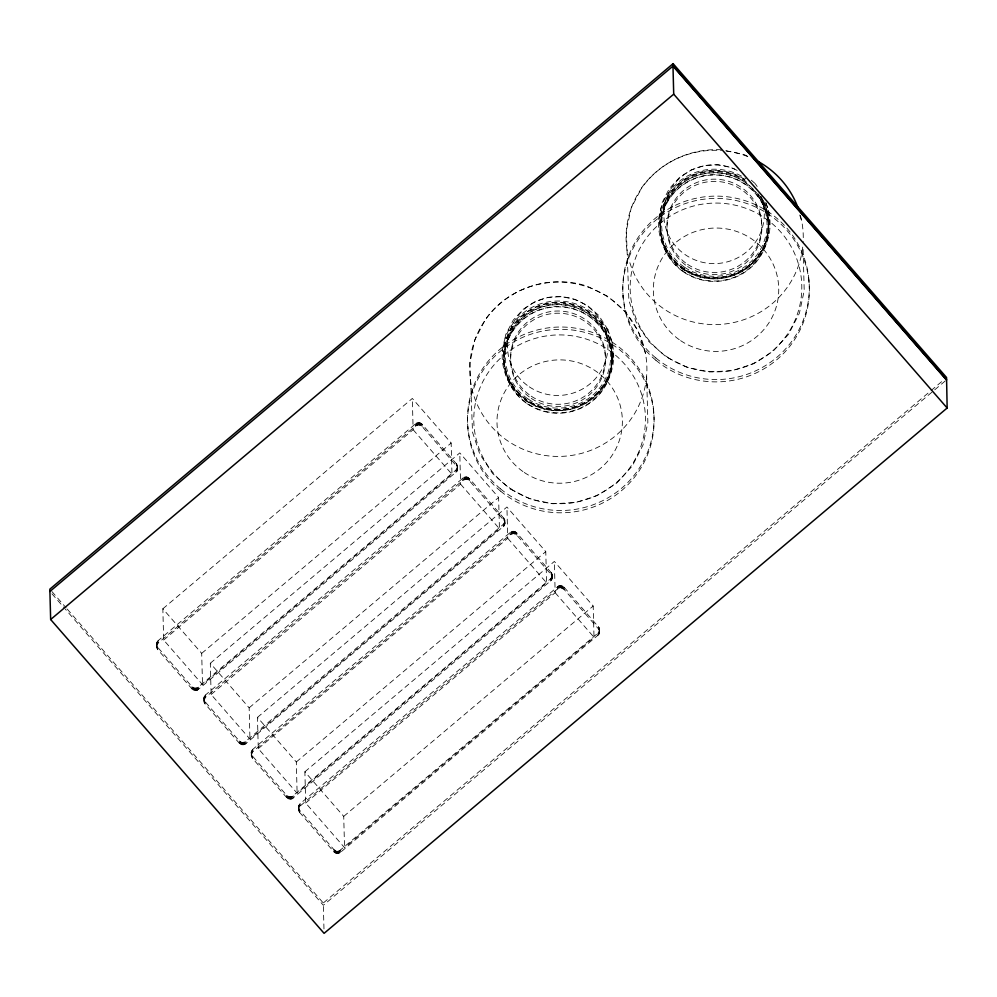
<?xml version="1.0" encoding="UTF-8"?>
<svg xmlns="http://www.w3.org/2000/svg" width="997" height="997" viewBox="0 0 997 997"><rect width="100%" height="100%" fill="white"/><g stroke="black" fill="none" stroke-linecap="round" stroke-linejoin="round"><path stroke-width="0.75" stroke-dasharray="4.99 3.74" d="M156.504 646.729L158.124 643.015L415.537 425.968L418.927 424.872L422.105 426.454L456.489 465.935L457.611 468.665L456.8 471.494L197.556 690.086L194.589 690.435L192.01 688.939L157.626 649.458L156.454 643.838L158.062 640.71L416.497 423.015L419.463 422.666L422.043 424.161L457.1 464.639L457.449 467.556L455.928 470.086L197.493 687.793L194.527 688.142L191.96 686.646L157.563 647.165L156.454 643.838M203.849 701.065L205.469 697.339L462.882 480.305L466.272 479.208L469.437 480.791L503.834 520.272L504.943 523.001L504.133 525.83L244.901 744.41L241.922 744.771L239.355 743.264L204.958 703.795L203.799 698.174L205.407 695.046L463.842 477.351L466.808 477.002L469.375 478.498L504.432 518.976L504.794 521.892L503.273 524.422L244.838 742.117L241.872 742.478L239.292 740.97L204.896 701.502L203.799 698.174M251.194 755.402L252.802 751.676L510.227 534.629L513.605 533.545L516.782 535.127L551.179 574.608L552.288 577.338L551.478 580.167L292.233 798.747L289.267 799.096L286.7 797.6L252.303 758.131L251.132 752.511L252.752 749.383L511.187 531.688L514.153 531.339L516.72 532.834L551.777 573.312L552.139 576.229L550.606 578.759L292.171 796.453L289.205 796.802L286.638 795.307L252.241 755.826L251.132 752.511M298.477 806.835L299.586 810.162L333.97 849.643L336.55 851.139L339.516 850.79L597.951 633.095L599.471 630.565L599.122 627.649L564.065 587.171L561.485 585.663L558.519 586.024L300.085 803.719L298.477 806.835L299.636 812.455L334.032 851.937L336.612 853.432L339.578 853.083L598.823 634.491L599.621 631.662L598.512 628.933L564.115 589.464L560.95 587.881L557.56 588.965L300.147 806.012L298.601 810.324M162.847 608.781L412.322 398.439L451.155 443.017L451.977 474.273L202.503 684.615L163.67 640.037L162.847 608.781L201.693 653.359L202.503 684.615M163.67 640.037L413.132 429.695L412.322 398.439M201.693 653.359L451.155 443.017M210.305 663.254L459.779 452.912L498.612 497.491L499.435 528.734L249.96 739.089L211.127 694.498L210.305 663.254L249.15 707.833L249.96 739.089M211.127 694.498L460.589 484.156L459.779 452.912M249.15 707.833L498.612 497.491M257.463 717.366L506.925 507.024L545.77 551.615L546.593 582.859L297.118 793.201L258.273 748.622L257.463 717.366L296.308 761.957L297.118 793.201M258.273 748.622L507.747 538.28L506.925 507.024M296.308 761.957L545.77 551.615M304.883 771.79L554.344 561.448L593.19 606.039L594.013 637.282L344.538 847.624L305.693 803.046L304.883 771.79L343.728 816.381L344.538 847.624M305.693 803.046L555.167 592.704L554.344 561.448M343.728 816.381L593.19 606.039M323.975 928.917L323.29 902.995L929.902 391.534M931.086 390.537L942.988 380.505M945.231 380.954L323.352 905.288L65.216 609.017M721.379 149.787C690.572 148.03 660.064 162.262 641.956 187.299L631.213 207.962L626.34 230.793L628.883 300.409L636.148 322.28L648.997 341.734L666.395 357.088L686.896 367.307L709.216 371.918L731.985 370.697L753.67 363.718L773.111 351.231L788.615 334.232L799.382 313.245L804.205 290.688L803.084 247.169M645.408 353.212L638.105 331.041L625.206 311.637L608.095 296.533L587.37 286.264C550.718 273.851 507.996 287.522 485.589 319.14L474.859 339.803L469.973 362.634L472.516 432.249L479.781 454.121L492.63 473.575L510.028 488.929L530.529 499.148L552.849 503.759L575.618 502.538L597.303 495.559L616.744 483.071L632.248 466.073L643.015 445.073L647.851 422.529L646.642 375.931A88.596 87.138 -1.5 0 0 520.06 290.7A88.596 87.138 -1.5 0 0 508.221 441.21A88.596 87.138 -1.5 0 0 646.642 375.931M725.853 150.721L743.949 154.473L750.791 157.875M737.132 170.387L731.399 167.558L718.114 164.804L704.567 165.539L691.345 169.826L679.393 177.553L669.211 188.794L662.108 202.69L658.743 219.839M751.277 180.17L754.741 183.224M413.132 429.695L451.977 474.273M460.589 484.156L499.435 528.734M507.747 538.28L546.593 582.859M555.167 592.704L594.013 637.282M51.894 591.508L66.176 607.896M67.198 609.067L323.29 902.995M51.956 593.801L64.194 607.846M755.215 183.66L757.172 186.501M607.971 329.77L598.848 315.501L587.594 305.63L575.045 299.399L561.76 296.645L548.2 297.368L534.978 301.667L523.437 309.07L513.243 320.099L505.741 334.531L502.388 351.679M768.575 210.703L769.896 228.201M612.208 342.532L613.529 360.042A55.745 54.823 -1.5 0 1 526.441 401.106A55.745 54.823 -1.5 0 1 533.894 306.415A55.745 54.823 -1.5 0 1 613.529 360.042M799.719 215.028L801.762 221.371M765.883 202.603L768.837 211.476M607.734 329.047L612.47 343.317M808.966 280.082L809.028 282.375M768.076 228.737L768.164 232.052A53.9 53.015 -1.5 0 1 683.954 271.77A53.9 53.015 -1.5 0 1 691.158 180.208A53.9 53.015 -1.5 0 1 768.164 232.052M660.6 220.649L660.687 223.964M653.708 411.001L653.77 413.294M623.088 295.611L623.15 297.904M612.308 359.942A54.511 53.614 -1.5 0 1 527.139 400.109A54.511 53.614 -1.5 0 1 534.429 307.512A54.511 53.614 -1.5 0 1 612.308 359.942L612.308 360.378A54.511 53.614 -1.5 0 1 527.151 400.545A54.511 53.614 -1.5 0 1 534.442 307.948A54.511 53.614 -1.5 0 1 612.308 360.378M611.709 360.578A53.9 53.015 -1.5 0 1 527.513 400.296A53.9 53.015 -1.5 0 1 534.704 308.734A53.9 53.015 -1.5 0 1 611.709 360.578L611.797 363.893A53.9 53.015 -1.5 0 1 527.587 403.611A53.9 53.015 -1.5 0 1 534.791 312.049A53.9 53.015 -1.5 0 1 611.797 363.893M599.496 628.783L599.621 632.26M599.347 628.197L599.533 632.858M599.122 627.649L599.172 629.942M599.309 631.138L599.371 633.431M599.072 631.687L599.135 633.98M598.761 632.198L598.823 634.491M598.462 626.639L598.512 628.933M597.951 633.095L598.013 635.388M564.065 587.171L564.115 589.464M563.155 586.373L563.218 588.666M562.632 586.062L562.694 588.355M562.071 585.825L562.134 588.118M561.485 585.663L561.548 587.968M560.887 585.588L560.95 587.881M560.277 585.575L560.339 587.869M559.678 585.65L559.741 587.943M559.08 585.8L559.143 588.093M558.519 586.024L558.582 588.317M557.51 586.672L557.56 588.965M552.151 574.446L552.276 577.936M552.002 573.861L552.188 578.522M551.777 573.312L551.84 575.605M551.964 576.802L552.026 579.095M551.727 577.35L551.79 579.643M551.416 577.874L551.478 580.167M551.117 572.315L551.179 574.608M550.606 578.759L550.668 581.052M516.72 532.834L516.782 535.127M515.823 532.037L515.873 534.33M515.299 531.737L515.349 534.031M514.739 531.501L514.788 533.794M514.153 531.339L514.203 533.632M513.542 531.251L513.605 533.545M512.944 531.239L512.994 533.532M512.333 531.314L512.396 533.607M511.748 531.463L511.81 533.756M511.187 531.688L511.237 533.981M510.165 532.336L510.227 534.629M504.245 352.489L504.32 355.804M504.818 520.11L504.943 523.599M504.669 519.537L504.856 524.185M504.432 518.976L504.494 521.269M504.632 522.465L504.694 524.771M504.395 523.026L504.445 525.319M504.083 523.537L504.133 525.83M503.772 517.979L503.834 520.272M503.273 524.422L503.323 526.715M469.375 478.498L469.437 480.791M467.817 426.529L467.88 428.822M468.478 477.7L468.54 479.993M467.954 477.401L468.017 479.694M467.394 477.164L467.456 479.457M466.808 477.002L466.87 479.295M466.21 476.915L466.272 479.208M465.599 476.915L465.661 479.208M464.988 476.977L465.051 479.27M464.403 477.127L464.465 479.42M463.842 477.351L463.904 479.644M462.82 478.012L462.882 480.305M457.473 465.773L457.598 469.263M457.324 465.2L457.511 469.861M457.1 464.639L457.162 466.932M457.287 468.141L457.349 470.434M457.05 468.69L457.112 470.983M456.738 469.201L456.8 471.494M456.439 463.642L456.489 465.935M455.928 470.086L455.99 472.391M422.043 424.161L422.105 426.454M421.133 423.364L421.195 425.657M420.609 423.064L420.672 425.358M420.049 422.828L420.111 425.121M419.463 422.666L419.525 424.959M418.865 422.578L418.927 424.872M418.254 422.578L418.316 424.872M417.656 422.653L417.718 424.946M417.07 422.803L417.12 425.096M416.497 423.015L416.559 425.308M415.487 423.675L415.537 425.968M340.538 850.129L340.588 852.423M339.516 850.79L339.578 853.083M338.955 851.014L339.005 853.307M338.357 851.164L338.419 853.457M337.759 851.226L337.821 853.519M337.148 851.226L337.21 853.519M336.55 851.139L336.612 853.432M335.964 850.977L336.026 853.27M335.403 850.74L335.466 853.033M334.88 850.441L334.942 852.734M333.97 849.643L334.032 851.937M300.085 803.719L300.147 806.012M299.586 810.162L299.636 812.455M299.274 804.604L299.337 806.897M298.963 805.115L299.025 807.408M298.726 805.676L298.788 807.969M298.913 809.165L298.975 811.458M298.564 806.249L298.751 810.91M293.193 795.805L293.255 798.099M292.171 796.453L292.233 798.747M291.61 796.678L291.672 798.971M291.024 796.827L291.087 799.12M290.414 796.902L290.476 799.195M289.803 796.89L289.865 799.183M289.205 796.802L289.267 799.096M288.619 796.64L288.681 798.933M288.058 796.416L288.121 798.709M287.535 796.105L287.597 798.398M286.638 795.307L286.7 797.6M252.752 749.383L252.802 751.676M252.241 755.826L252.303 758.131M251.942 750.267L251.992 752.561M251.63 750.791L251.693 753.084M251.381 751.339L251.443 753.632M251.58 754.829L251.643 757.122M251.219 751.912L251.406 756.573M245.848 741.469L245.91 743.762M244.838 742.117L244.901 744.41M244.265 742.341L244.327 744.634M243.679 742.491L243.742 744.784M243.081 742.566L243.131 744.859M242.47 742.553L242.533 744.846M241.872 742.478L241.922 744.771M241.286 742.316L241.336 744.609M240.726 742.08L240.788 744.373M240.202 741.768L240.265 744.061M239.292 740.97L239.355 743.264M205.407 695.046L205.469 697.339M204.896 701.502L204.958 703.795M204.597 695.943L204.659 698.236M204.285 696.454L204.348 698.747M204.049 697.003L204.111 699.296M204.235 700.492L204.298 702.798M203.887 697.576L204.073 702.237M198.515 687.132L198.577 689.426M197.493 687.793L197.556 690.086M196.932 688.005L196.995 690.298M196.347 688.154L196.397 690.447M195.736 688.229L195.798 690.522M195.125 688.229L195.188 690.522M194.527 688.142L194.589 690.435M193.941 687.98L194.004 690.273M193.381 687.743L193.443 690.036M192.857 687.444L192.92 689.737M191.96 686.646L192.01 688.939M158.062 640.71L158.124 643.015M157.563 647.165L157.626 649.458M157.252 641.607L157.314 643.9M156.94 642.118L157.003 644.411M156.703 642.666L156.766 644.959M156.903 646.168L156.953 648.461M156.541 643.239L156.728 647.9M760.773 196.347A54.511 53.614 -1.5 0 1 723.398 277.316A54.511 53.614 -1.5 0 1 661.098 212.959A54.511 53.614 -1.5 0 1 745.145 180.208M763.49 200.833A54.511 53.614 -1.5 0 1 719.622 277.365A54.511 53.614 -1.5 0 1 661.534 210.703A54.511 53.614 -1.5 0 1 745.133 179.772M758.169 193.804A53.9 53.015 -1.5 0 1 724.246 276.792A53.9 53.015 -1.5 0 1 662.133 211.551A53.9 53.015 -1.5 0 1 748.56 183.71M765.783 202.914A55.745 54.823 -1.5 0 1 717.815 278.736A55.745 54.823 -1.5 0 1 660.587 209.482A55.745 54.823 -1.5 0 1 745.831 178.762M761.097 196.783A50.249 49.426 -1.5 0 1 718.962 263.382A50.249 49.426 -1.5 0 1 664.501 206.155A50.249 49.426 -1.5 0 1 734.826 169.178M802.722 247.094A88.596 87.138 -1.5 0 1 705.801 324.15A88.596 87.138 -1.5 0 1 626.428 229.784A88.596 87.138 -1.5 0 1 721.504 150.547M726.103 151.008A88.596 87.138 -1.5 0 1 749.869 157.439M800.429 215.464A88.596 87.138 -1.5 0 1 803.108 242.583M500.569 488.891A93.269 91.736 -1.5 0 0 652.561 434.916A93.269 91.736 -1.5 0 0 529.158 332.475A93.269 91.736 -1.5 0 0 500.569 488.891M655.839 357.973A93.269 91.736 -1.5 0 0 807.819 304.01A93.269 91.736 -1.5 0 0 684.428 201.568A93.269 91.736 -1.5 0 0 655.839 357.973M655.889 360.266A93.269 91.736 -1.5 0 0 807.882 306.303A93.269 91.736 -1.5 0 0 684.49 203.862A93.269 91.736 -1.5 0 0 655.889 360.266M500.631 491.185A93.269 91.736 -1.5 0 0 652.624 437.222A93.269 91.736 -1.5 0 0 529.22 334.768A93.269 91.736 -1.5 0 0 500.631 491.185M687.618 266.511A47.42 46.647 -1.5 0 0 761.708 231.566A47.42 46.647 -1.5 0 0 693.949 185.953A47.42 46.647 -1.5 0 0 687.618 266.511M683.905 269.626A53.9 53.015 -1.5 0 0 768.114 229.921A53.9 53.015 -1.5 0 0 691.108 178.077A53.9 53.015 -1.5 0 0 683.905 269.626M667.467 357.15A85.829 84.409 -1.5 0 0 801.551 293.916A85.829 84.409 -1.5 0 0 678.932 211.364A85.829 84.409 -1.5 0 0 667.467 357.15M684.54 267.233A52.691 51.832 -1.5 0 0 766.867 228.413A52.691 51.832 -1.5 0 0 691.582 177.728A52.691 51.832 -1.5 0 0 684.54 267.233M687.556 264.317A47.42 46.647 -1.5 0 0 761.658 229.372A47.42 46.647 -1.5 0 0 693.9 183.76A47.42 46.647 -1.5 0 0 687.556 264.317M680.602 340.625A62.699 61.677 -1.5 0 0 778.557 294.427A62.699 61.677 -1.5 0 0 688.977 234.108A62.699 61.677 -1.5 0 0 680.602 340.625M683.768 272.081A54.237 53.352 -1.5 0 0 768.513 232.114A54.237 53.352 -1.5 0 0 691.008 179.946A54.237 53.352 -1.5 0 0 683.768 272.081M531.251 398.351A47.42 46.647 -1.5 0 0 605.341 363.407A47.42 46.647 -1.5 0 0 537.595 317.794A47.42 46.647 -1.5 0 0 531.251 398.351M527.538 401.467A53.9 53.015 -1.5 0 0 611.747 361.761A53.9 53.015 -1.5 0 0 534.741 309.917A53.9 53.015 -1.5 0 0 527.538 401.467M511.1 488.991A85.829 84.409 -1.5 0 0 645.184 425.756A85.829 84.409 -1.5 0 0 522.565 343.205A85.829 84.409 -1.5 0 0 511.1 488.991M529.295 386.836A50.249 49.426 -1.5 0 0 607.796 349.81A50.249 49.426 -1.5 0 0 536.012 301.48A50.249 49.426 -1.5 0 0 529.295 386.836M528.186 399.074A52.691 51.832 -1.5 0 0 610.5 360.241A52.691 51.832 -1.5 0 0 535.227 309.569A52.691 51.832 -1.5 0 0 528.186 399.074M531.202 396.158A47.42 46.647 -1.5 0 0 605.291 361.213A47.42 46.647 -1.5 0 0 537.533 315.6A47.42 46.647 -1.5 0 0 531.202 396.158M524.235 472.453A62.699 61.677 -1.5 0 0 622.19 426.267A62.699 61.677 -1.5 0 0 532.61 365.949A62.699 61.677 -1.5 0 0 524.235 472.453M527.401 403.922A54.237 53.352 -1.5 0 0 612.146 363.955A54.237 53.352 -1.5 0 0 534.654 311.787A54.237 53.352 -1.5 0 0 527.401 403.922"/><path stroke-width="1.5" d="M673.1 63.658L49.85 589.165L50.648 619.511L324.087 933.342L947.15 408.01L946.552 377.489L673.1 63.658L673.162 65.952L946.614 379.795M49.912 591.458L673.162 65.952M50.648 619.511L673.71 94.167L672.975 66.114L946.415 379.957M673.71 94.167L947.15 408.01M758.219 161.514A88.596 87.138 -1.5 0 1 798.148 208.161"/></g></svg>
